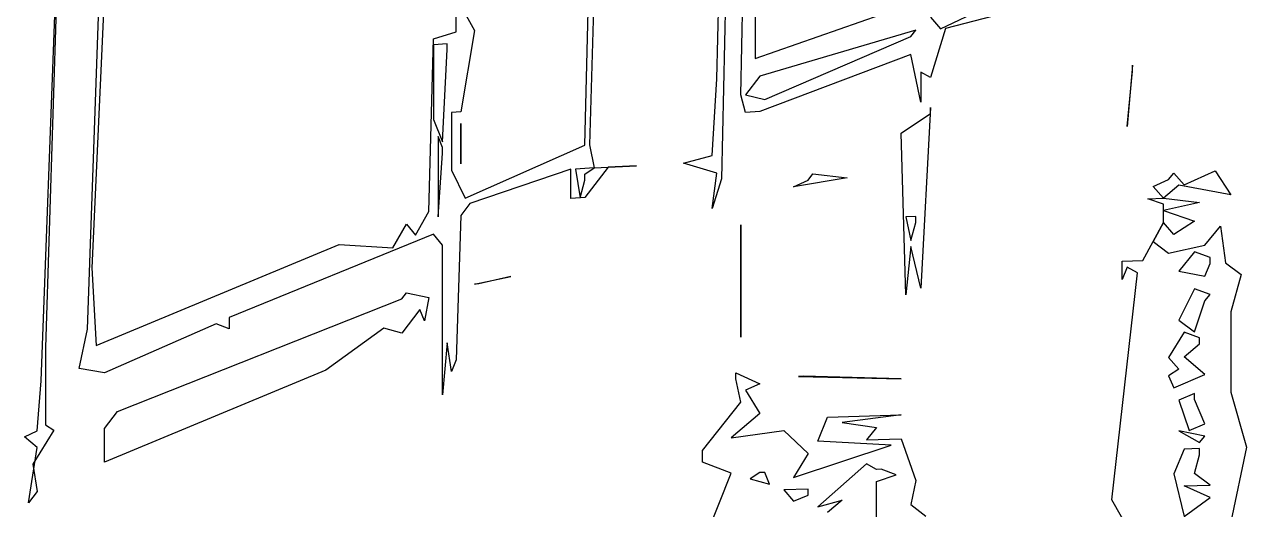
# Model space of a CAD drawing. Extents: x -13044 to 47959, y -15328 to 42462.
# Drawn here: x -12904 to -2662, y -6020 to -1956 of the extents above; entities that cross this region are included whole.
import ezdxf

# ---------------------------------------------------------------- set-up
doc = ezdxf.new("R2010")
doc.units = 0

msp = doc.modelspace()

# ---------------------------------------------------------------- linework, layer by layer
for p, q in [((-6659.8359, 14981.2146), (-7061.4666, -3248.1959)), ((-6659.8359, 14981.2146, 2932.2917), (-7061.4666, -3248.1959, 1020.8333)), ((-7101.4377, -2410.9315), (-6659.8359, 14931.6015)), ((-7101.4377, -2410.9315, 1109.375), (-6659.8359, 14931.6015, 2927.0833)), ((-7657.4087, 14829.6841), (-8167.6818, -2965.4726)), ((-7657.4087, 14829.6841, 2942.7083), (-8167.6818, -2965.4726, 1057.2917)), ((-12763.0383, -4941.87), (-12160.7056, 11318.0613)), ((-12763.0383, -4941.87, 864.5833), (-12160.7056, 11318.0613, 2677.0833)), ((-12374.2513, -4508.5259), (-11910.2354, 8987.6616)), ((-12374.2513, -4508.5259, 911.4583), (-11910.2354, 8987.6616, 2411.4583)), ((-8206.6977, -2967.6967), (-7932.8809, 8791.0242)), ((-8206.6977, -2967.6967, 1057.2917), (-7932.8809, 8791.0242, 2307.2917)), ((-6901.234, -2546.8947), (-6700.1567, 6292.6102)), ((-6901.234, -2546.8947, 1093.75), (-6700.1567, 6292.6102, 2020.8333)), ((-6780.6928, 334.2288), (-6780.6928, -2242.2807)), ((-6780.6928, 334.2288, 1395.8333), (-6780.6928, -2242.2807, 1125)), ((-12196.3696, -863.1002), (-12338.7333, -3994.8304)), ((-12196.3696, -863.1002, 1317.7083), (-12338.7333, -3994.8304, 968.75)), ((-12622.0654, -1316.5024), (-12727.8382, -4662.4317)), ((-12622.0654, -1316.5024, 1270.8333), (-12727.8382, -4662.4317, 895.8333)), ((-9285.7059, -2016.936), (-9285.7059, -1727.7163)), ((-9285.7059, -1727.7163), (-9133.1336, -2006.5184)), ((-9285.7059, -2016.936, 1166.6667), (-9285.7059, -1727.7163, 1197.9167)), ((-9285.7059, -1727.7163, 1197.9167), (-9133.1336, -2006.5184, 1166.6667)), ((-5226.086, -1991.6614), (-4850.1873, -1815.25)), ((-5226.086, -1991.6614, 1140.625), (-4850.1873, -1815.25, 1156.25)), ((-4386.6456, -1784.0973), (-5184.4677, -1988.9314)), ((-4386.6456, -1784.0973, 1156.25), (-5184.4677, -1988.9314, 1140.625)), ((-6780.6928, -2242.2807), (-5722.6431, -1873.8841)), ((-6780.6928, -2242.2807, 1125), (-5722.6431, -1873.8841, 1156.25)), ((-5309.2121, -1896.4374), (-5226.086, -1991.6614)), ((-5309.2121, -1896.4374, 1151.0417), (-5226.086, -1991.6614, 1140.625)), ((-9475.6948, -2078.0096), (-9285.7059, -2016.936)), ((-9475.6948, -2078.0096, 1161.4583), (-9285.7059, -2016.936, 1166.6667)), ((-9133.1336, -2006.5184), (-9247.6114, -2689.4672)), ((-9133.1336, -2006.5184, 1166.6667), (-9247.6114, -2689.4672, 1093.75)), ((-5433.6254, -2005.2749), (-6740.4423, -2388.4149)), ((-5433.6254, -2005.2749, 1140.625), (-6740.4423, -2388.4149, 1109.375)), ((-5475.0232, -2058.2397), (-5433.6254, -2005.2749)), ((-5475.0232, -2058.2397, 1135.4167), (-5433.6254, -2005.2749, 1140.625)), ((-5184.4677, -1988.9314), (-5309.2121, -2399.8206)), ((-5184.4677, -1988.9314, 1140.625), (-5309.2121, -2399.8206, 1098.9583)), ((-9513.5962, -3523.005), (-9475.6948, -2078.0096)), ((-9513.5962, -3523.005, 1005.2083), (-9475.6948, -2078.0096, 1161.4583)), ((-9361.7981, -2118.4564), (-9475.6948, -2126.1109)), ((-9361.7981, -2118.4564, 1156.25), (-9475.6948, -2126.1109, 1156.25)), ((-9475.6948, -2126.1109), (-9475.6948, -2751.4275)), ((-9475.6948, -2126.1109, 1156.25), (-9475.6948, -2751.4275, 1088.5417)), ((-9361.7981, -2166.6188), (-9361.7981, -2118.4564)), ((-9361.7981, -2166.6188, 1151.0417), (-9361.7981, -2118.4564, 1156.25)), ((-6700.1567, -2584.2681), (-5475.0232, -2058.2397)), ((-6700.1567, -2584.2681, 1088.5417), (-5475.0232, -2058.2397, 1135.4167)), ((-9399.7959, -2939.4245), (-9361.7981, -2166.6188)), ((-9399.7959, -2939.4245, 1067.7083), (-9361.7981, -2166.6188, 1151.0417)), ((-5475.0232, -2208.9876), (-6740.4423, -2685.8341)), ((-5475.0232, -2208.9876, 1119.7917), (-6740.4423, -2685.8341, 1078.125)), ((-5392.191, -2606.0822), (-5475.0232, -2208.9876)), ((-5392.191, -2606.0822, 1078.125), (-5475.0232, -2208.9876, 1119.7917)), ((-5309.2121, -2399.8206), (-5392.191, -2354.6134)), ((-5392.191, -2354.6134), (-5392.191, -2606.0822)), ((-5309.2121, -2399.8206, 1098.9583), (-5392.191, -2354.6134, 1104.1667)), ((-5392.191, -2354.6134, 1104.1667), (-5392.191, -2606.0822, 1078.125)), ((-3618.204, -2296.1622), (-3661.2223, -2811.0306)), ((-3618.204, -2296.1622, 1098.9583), (-3661.2223, -2811.0306, 1046.875)), ((-3661.2223, -2811.0306), (-3618.204, -2347.4084)), ((-3661.2223, -2811.0306, 1046.875), (-3618.204, -2347.4084, 1093.75)), ((-3618.204, -2347.4084), (-3618.204, -2296.1622)), ((-3618.204, -2347.4084, 1093.75), (-3618.204, -2296.1622, 1098.9583)), ((-7141.3741, -3055.0323), (-7101.4377, -2410.9315)), ((-7141.3741, -3055.0323, 1041.6667), (-7101.4377, -2410.9315, 1109.375)), ((-6740.4423, -2388.4149), (-6861.0886, -2544.4553)), ((-6740.4423, -2388.4149, 1109.375), (-6861.0886, -2544.4553, 1093.75)), ((-6861.0886, -2692.9706), (-6901.234, -2546.8947)), ((-6861.0886, -2692.9706, 1078.125), (-6901.234, -2546.8947, 1093.75)), ((-6861.0886, -2544.4553), (-6700.1567, -2584.2681)), ((-6861.0886, -2544.4553, 1093.75), (-6700.1567, -2584.2681, 1088.5417)), ((-5309.2121, -2651.5121), (-5392.191, -4165.1889)), ((-5309.2121, -2651.5121, 1072.9167), (-5392.191, -4165.1889, 916.6667)), ((-5309.2121, -2701.8505), (-5309.2121, -2651.5121)), ((-5309.2121, -2701.8505, 1067.7083), (-5309.2121, -2651.5121, 1072.9167)), ((-9475.6948, -2751.4275), (-9399.7959, -2939.4245)), ((-9475.6948, -2751.4275, 1088.5417), (-9399.7959, -2939.4245, 1067.7083)), ((-9247.6114, -2689.4672), (-9323.7682, -2694.0947)), ((-9247.6114, -2689.4672, 1093.75), (-9323.7682, -2694.0947, 1093.75)), ((-9323.7682, -2694.0947), (-9323.7682, -3175.9232)), ((-9323.7682, -2694.0947, 1093.75), (-9323.7682, -3175.9232, 1041.6667)), ((-6740.4423, -2685.8341), (-6861.0886, -2692.9706)), ((-6740.4423, -2685.8341, 1078.125), (-6861.0886, -2692.9706, 1078.125)), ((-5557.709, -2866.8974), (-5309.2121, -2701.8505)), ((-5557.709, -2866.8974, 1052.0833), (-5309.2121, -2701.8505, 1067.7083)), ((-9247.6114, -2785.9147), (-9247.6114, -3123.4809)), ((-9247.6114, -2834.1384), (-9247.6114, -2785.9147)), ((-9247.6114, -2785.9147, 1083.3333), (-9247.6114, -3123.4809, 1046.875)), ((-9247.6114, -2834.1384, 1078.125), (-9247.6114, -2785.9147, 1083.3333)), ((-9247.6114, -3123.4809), (-9247.6114, -2834.1384)), ((-9247.6114, -3123.4809, 1046.875), (-9247.6114, -2834.1384, 1078.125)), ((-5516.3844, -4220.6951), (-5557.709, -2866.8974)), ((-5516.3844, -4220.6951, 911.4583), (-5557.709, -2866.8974, 1052.0833)), ((-9399.7959, -2987.5666), (-9437.7614, -2893.5079)), ((-9437.7614, -2893.5079), (-9437.7614, -3567.2109)), ((-9399.7959, -2987.5666, 1062.5), (-9437.7614, -2893.5079, 1072.9167)), ((-9437.7614, -2893.5079, 1072.9167), (-9437.7614, -3567.2109, 1000)), ((-9209.4846, -3410.8137), (-8206.6977, -2967.6967)), ((-9209.4846, -3410.8137, 1015.625), (-8206.6977, -2967.6967, 1057.2917)), ((-8167.6818, -2965.4726), (-8128.6324, -3158.5447)), ((-8167.6818, -2965.4726, 1057.2917), (-8128.6324, -3158.5447, 1036.4583)), ((-9437.7614, -3567.2109), (-9399.7959, -3035.7086)), ((-9437.7614, -3567.2109, 1000), (-9399.7959, -3035.7086, 1057.2917)), ((-9399.7959, -3035.7086), (-9399.7959, -2987.5666)), ((-9399.7959, -3035.7086, 1057.2917), (-9399.7959, -2987.5666, 1062.5)), ((-7380.266, -3117.4917), (-7141.3741, -3055.0323)), ((-7380.266, -3117.4917, 1036.4583), (-7141.3741, -3055.0323, 1041.6667)), ((-8323.5447, -3169.237), (-9171.3253, -3457.067)), ((-8323.5447, -3169.237, 1036.4583), (-9171.3253, -3457.067, 1010.4167)), ((-8323.5447, -3412.8364), (-8323.5447, -3169.237)), ((-8323.5447, -3412.8364, 1010.4167), (-8323.5447, -3169.237, 1036.4583)), ((-8128.6324, -3158.5447), (-8284.6291, -3167.1022)), ((-8128.6324, -3158.5447, 1036.4583), (-8284.6291, -3167.1022, 1036.4583)), ((-8284.6291, -3167.1022), (-8245.6801, -3408.774)), ((-8284.6291, -3167.1022, 1036.4583), (-8245.6801, -3408.774, 1010.4167)), ((-8011.2825, -3152.1073), (-8206.6977, -3406.7402)), ((-8011.2825, -3152.1073, 1036.4583), (-8206.6977, -3406.7402, 1010.4167)), ((-8206.6977, -3211.6098), (-8128.6324, -3158.5447)), ((-8206.6977, -3211.6098, 1031.25), (-8128.6324, -3158.5447, 1036.4583)), ((-8128.6324, -3158.5447), (-7775.6718, -3139.1824)), ((-8128.6324, -3158.5447, 1036.4583), (-7775.6718, -3139.1824, 1036.4583)), ((-7775.6718, -3139.1824), (-8011.2825, -3152.1073)), ((-7775.6718, -3139.1824, 1036.4583), (-8011.2825, -3152.1073, 1036.4583)), ((-7101.4377, -3200.9482), (-7380.266, -3117.4917)), ((-7101.4377, -3200.9482, 1026.0417), (-7380.266, -3117.4917, 1036.4583)), ((-9323.7682, -3175.9232), (-9209.4846, -3410.8137)), ((-9323.7682, -3175.9232, 1041.6667), (-9209.4846, -3410.8137, 1015.625)), ((-8245.6801, -3408.774), (-8206.6977, -3260.3924)), ((-8245.6801, -3408.774, 1010.4167), (-8206.6977, -3260.3924, 1026.0417)), ((-8206.6977, -3260.3924), (-8206.6977, -3211.6098)), ((-8206.6977, -3260.3924, 1026.0417), (-8206.6977, -3211.6098, 1031.25)), ((-7141.3741, -3499.2237), (-7101.4377, -3200.9482)), ((-7141.3741, -3499.2237, 994.7917), (-7101.4377, -3200.9482, 1026.0417)), ((-7061.4666, -3248.1959), (-7141.3741, -3499.2237)), ((-7061.4666, -3248.1959, 1020.8333), (-7141.3741, -3499.2237, 994.7917)), ((-6009.882, -3242.1653), (-6457.7028, -3315.4913)), ((-6009.882, -3242.1653, 1015.625), (-6457.7028, -3315.4913, 1010.4167)), ((-6457.7028, -3315.4913), (-6335.9978, -3259.3546)), ((-6457.7028, -3315.4913, 1010.4167), (-6335.9978, -3259.3546, 1015.625)), ((-6335.9978, -3259.3546), (-6295.3584, -3207.4037)), ((-6335.9978, -3259.3546, 1015.625), (-6295.3584, -3207.4037, 1020.8333)), ((-6295.3584, -3207.4037), (-6009.882, -3242.1653)), ((-6295.3584, -3207.4037, 1020.8333), (-6009.882, -3242.1653, 1015.625)), ((-3445.7422, -3312.367), (-3315.9862, -3254.3979)), ((-3445.7422, -3312.367, 994.7917), (-3315.9862, -3254.3979, 1000)), ((-3315.9862, -3254.3979), (-3272.6559, -3200.752)), ((-3315.9862, -3254.3979, 1000), (-3272.6559, -3200.752, 1005.2083)), ((-3272.6559, -3200.752), (-3185.8776, -3299.2279)), ((-3272.6559, -3200.752, 1005.2083), (-3185.8776, -3299.2279, 994.7917)), ((-3185.8776, -3299.2279), (-2924.5968, -3182.7799)), ((-3185.8776, -3299.2279, 994.7917), (-2924.5968, -3182.7799, 1005.2083)), ((-2924.5968, -3182.7799), (-2793.4216, -3382.7629)), ((-2924.5968, -3182.7799, 1005.2083), (-2793.4216, -3382.7629, 984.375)), ((-3359.2773, -3410.7658), (-3445.7422, -3312.367)), ((-3359.2773, -3410.7658, 984.375), (-3445.7422, -3312.367, 994.7917)), ((-3229.2864, -3301.4227), (-3359.2773, -3410.7658)), ((-3229.2864, -3301.4227, 994.7917), (-3359.2773, -3410.7658, 984.375)), ((-2793.4216, -3382.7629), (-3229.2864, -3301.4227)), ((-2793.4216, -3382.7629, 984.375), (-3229.2864, -3301.4227, 994.7917)), ((-9171.3253, -3457.067), (-9247.6114, -3557.4945)), ((-9171.3253, -3457.067, 1010.4167), (-9247.6114, -3557.4945, 1000)), ((-8206.6977, -3406.7402), (-8323.5447, -3412.8364)), ((-8206.6977, -3406.7402, 1010.4167), (-8323.5447, -3412.8364, 1010.4167)), ((-3488.916, -3417.1813), (-3359.2773, -3410.7658)), ((-3488.916, -3417.1813, 984.375), (-3359.2773, -3410.7658, 984.375)), ((-3359.2773, -3462.151), (-3488.916, -3417.1813)), ((-3359.2773, -3462.151, 979.1667), (-3488.916, -3417.1813, 984.375)), ((-3359.2773, -3410.7658), (-3055.415, -3447.2767)), ((-3359.2773, -3410.7658, 984.375), (-3055.415, -3447.2767, 979.1667)), ((-3055.415, -3447.2767), (-3359.2773, -3513.5363)), ((-3055.415, -3447.2767, 979.1667), (-3359.2773, -3513.5363, 973.9583)), ((-3359.2773, -3616.3068), (-3359.2773, -3462.151)), ((-3359.2773, -3616.3068, 963.5417), (-3359.2773, -3462.151, 979.1667)), ((-9627.108, -3720.9461), (-9513.5962, -3523.005)), ((-9627.108, -3720.9461, 984.375), (-9513.5962, -3523.005, 1005.2083)), ((-9247.6114, -3557.4945), (-9285.7059, -4764.5232)), ((-9247.6114, -3557.4945, 1000), (-9285.7059, -4764.5232, 869.7917)), ((-5433.6254, -3563.6919), (-5516.3844, -3567.7431)), ((-5433.6254, -3563.6919, 979.1667), (-5516.3844, -3567.7431, 979.1667)), ((-5516.3844, -3567.7431), (-5475.0232, -3766.7156)), ((-5516.3844, -3567.7431, 979.1667), (-5475.0232, -3766.7156, 958.3333)), ((-5433.6254, -3613.9635), (-5433.6254, -3563.6919)), ((-5433.6254, -3613.9635, 973.9583), (-5433.6254, -3563.6919, 979.1667)), ((-3359.2773, -3513.5363), (-3098.942, -3603.9825)), ((-3359.2773, -3513.5363, 973.9583), (-3098.942, -3603.9825, 963.5417)), ((-9815.6562, -3826.1144), (-9702.6228, -3628.7243)), ((-9815.6562, -3826.1144, 973.9583), (-9702.6228, -3628.7243, 994.7917)), ((-9702.6228, -3628.7243), (-9627.108, -3720.9461)), ((-9702.6228, -3628.7243, 994.7917), (-9627.108, -3720.9461, 984.375)), ((-6901.234, -3635.5325), (-6901.234, -4575.7197)), ((-6901.234, -3685.016), (-6901.234, -3635.5325)), ((-6901.234, -3635.5325, 979.1667), (-6901.234, -4575.7197, 880.2083)), ((-6901.234, -3685.016, 973.9583), (-6901.234, -3635.5325, 979.1667)), ((-6901.234, -4575.7197), (-6901.234, -3685.016)), ((-6901.234, -4575.7197, 880.2083), (-6901.234, -3685.016, 973.9583)), ((-5475.0232, -3766.7156), (-5433.6254, -3613.9635)), ((-5475.0232, -3766.7156, 958.3333), (-5433.6254, -3613.9635, 973.9583)), ((-3532.0509, -3932.2409), (-3359.2773, -3616.3068)), ((-3532.0509, -3932.2409, 932.2917), (-3359.2773, -3616.3068, 963.5417)), ((-3359.2773, -3616.3068), (-3445.7422, -3774.4166)), ((-3359.2773, -3616.3068, 963.5417), (-3445.7422, -3774.4166, 947.9167)), ((-3272.6559, -3715.0697), (-3359.2773, -3616.3068)), ((-3272.6559, -3715.0697, 953.125), (-3359.2773, -3616.3068, 963.5417)), ((-3098.942, -3603.9825), (-3272.6559, -3715.0697)), ((-3098.942, -3603.9825, 963.5417), (-3272.6559, -3715.0697, 953.125)), ((-3011.8485, -3806.1467), (-2880.9115, -3645.3031)), ((-3011.8485, -3806.1467, 942.7083), (-2880.9115, -3645.3031, 958.3333)), ((-2880.9115, -3645.3031), (-2837.1864, -3953.2501)), ((-2880.9115, -3645.3031, 958.3333), (-2837.1864, -3953.2501, 927.0833)), ((-9475.6948, -3713.453), (-11186.5846, -4411.4958)), ((-9475.6948, -3713.453, 984.375), (-11186.5846, -4411.4958, 916.6667)), ((-9399.7959, -3805.981), (-9475.6948, -3713.453)), ((-9399.7959, -3805.981, 973.9583), (-9475.6948, -3713.453, 984.375)), ((-3445.7422, -3774.4166), (-3315.9862, -3871.2999)), ((-3445.7422, -3774.4166, 947.9167), (-3315.9862, -3871.2999, 937.5)), ((-12303.1861, -4645.2927), (-10264.9448, -3800.1887)), ((-12303.1861, -4645.2927, 895.8333), (-10264.9448, -3800.1887, 979.1667)), ((-10264.9448, -3800.1887), (-9815.6562, -3826.1144)), ((-10264.9448, -3800.1887, 979.1667), (-9815.6562, -3826.1144, 973.9583)), ((-9399.7959, -5057.6737), (-9399.7959, -3805.981)), ((-9399.7959, -5057.6737, 838.5417), (-9399.7959, -3805.981, 973.9583)), ((-5475.0232, -3816.9648), (-5516.3844, -4220.6951)), ((-5475.0232, -3816.9648, 953.125), (-5516.3844, -4220.6951, 911.4583)), ((-5392.191, -4165.1889), (-5475.0232, -3816.9648)), ((-5392.191, -4165.1889, 916.6667), (-5475.0232, -3816.9648, 953.125)), ((-3315.9862, -3871.2999), (-3011.8485, -3806.1467)), ((-3315.9862, -3871.2999, 937.5), (-3011.8485, -3806.1467, 942.7083)), ((-3098.942, -3861.6077), (-3229.2864, -4021.7935)), ((-3098.942, -3861.6077, 937.5), (-3229.2864, -4021.7935, 921.875)), ((-2968.2424, -3907.3665), (-3098.942, -3861.6077)), ((-2968.2424, -3907.3665, 932.2917), (-3098.942, -3861.6077, 937.5)), ((-3704.2018, -3939.836), (-3532.0509, -3932.2409)), ((-3704.2018, -3939.836, 932.2917), (-3532.0509, -3932.2409, 932.2917)), ((-3704.2018, -4093.4362), (-3704.2018, -3939.836)), ((-3704.2018, -4093.4362, 916.6667), (-3704.2018, -3939.836, 932.2917)), ((-3661.2223, -3989.1629), (-3704.2018, -4093.4362)), ((-3661.2223, -3989.1629, 927.0833), (-3704.2018, -4093.4362, 916.6667)), ((-3575.1469, -4036.681), (-3661.2223, -3989.1629)), ((-3575.1469, -4036.681, 921.875), (-3661.2223, -3989.1629, 927.0833)), ((-3011.8485, -4064.0057), (-2968.2424, -3958.9617)), ((-3011.8485, -4064.0057, 916.6667), (-2968.2424, -3958.9617, 927.0833)), ((-2968.2424, -3958.9617), (-2968.2424, -3907.3665)), ((-2968.2424, -3958.9617, 927.0833), (-2968.2424, -3907.3665, 932.2917)), ((-2837.1864, -3953.2501), (-2705.7724, -4050.9951)), ((-2837.1864, -3953.2501, 927.0833), (-2705.7724, -4050.9951, 916.6667)), ((-12338.7333, -3994.8304), (-12303.1861, -4645.2927)), ((-12338.7333, -3994.8304, 968.75), (-12303.1861, -4645.2927, 895.8333)), ((-9133.1336, -4131.0673), (-8826.428, -4068.9213)), ((-9133.1336, -4131.0673, 937.5), (-8826.428, -4068.9213, 942.7083)), ((-8826.428, -4068.9213), (-9094.9095, -4129.3604)), ((-8826.428, -4068.9213, 942.7083), (-9094.9095, -4129.3604, 937.5)), ((-3790.0448, -5938.6283), (-3575.1469, -4036.681)), ((-3790.0448, -5938.6283, 729.1667), (-3575.1469, -4036.681, 921.875)), ((-3229.2864, -4021.7935), (-3011.8485, -4064.0057)), ((-3229.2864, -4021.7935, 921.875), (-3011.8485, -4064.0057, 916.6667)), ((-2705.7724, -4050.9951), (-2793.4216, -4364.8553)), ((-2705.7724, -4050.9951, 916.6667), (-2793.4216, -4364.8553, 885.4167)), ((-9094.9095, -4129.3604), (-9133.1336, -4131.0673)), ((-9094.9095, -4129.3604, 937.5), (-9133.1336, -4131.0673, 937.5)), ((-3098.942, -4170.758), (-3229.2864, -4433.4339)), ((-3098.942, -4170.758, 906.25), (-3229.2864, -4433.4339, 880.2083)), ((-2968.2424, -4216.9378), (-3098.942, -4170.758)), ((-2968.2424, -4216.9378, 901.0417), (-3098.942, -4170.758, 906.25)), ((-12125.0123, -5198.2475), (-9740.3324, -4254.1004)), ((-12125.0123, -5198.2475, 833.3333), (-9740.3324, -4254.1004, 927.0833)), ((-9740.3324, -4254.1004), (-9702.6228, -4204.4775)), ((-9740.3324, -4254.1004, 927.0833), (-9702.6228, -4204.4775, 932.2917)), ((-9702.6228, -4204.4775), (-9513.5962, -4244.2189)), ((-9702.6228, -4204.4775, 932.2917), (-9513.5962, -4244.2189, 927.0833)), ((-9513.5962, -4244.2189), (-9551.4654, -4438.1117)), ((-9513.5962, -4244.2189, 927.0833), (-9551.4654, -4438.1117, 906.25)), ((-3098.942, -4531.4332), (-3011.8485, -4270.2929)), ((-3098.942, -4531.4332, 869.7917), (-3011.8485, -4270.2929, 895.8333)), ((-3011.8485, -4270.2929), (-2968.2424, -4216.9378)), ((-3011.8485, -4270.2929, 895.8333), (-2968.2424, -4216.9378, 901.0417)), ((-9589.3027, -4343.5989), (-9740.3324, -4541.8555)), ((-9589.3027, -4343.5989, 916.6667), (-9740.3324, -4541.8555, 895.8333)), ((-9551.4654, -4438.1117), (-9589.3027, -4343.5989)), ((-9551.4654, -4438.1117, 906.25), (-9589.3027, -4343.5989, 916.6667)), ((-2793.4216, -4364.8553), (-2793.4216, -5036.8133)), ((-2793.4216, -4364.8553, 885.4167), (-2793.4216, -5036.8133, 817.7083)), ((-11295.8974, -4463.2664), (-12232.0043, -4875.5267)), ((-11295.8974, -4463.2664, 911.4583), (-12232.0043, -4875.5267, 869.7917)), ((-11186.5846, -4505.8611), (-11295.8974, -4463.2664)), ((-11186.5846, -4505.8611, 906.25), (-11295.8974, -4463.2664, 911.4583)), ((-11186.5846, -4411.4958), (-11186.5846, -4505.8611)), ((-11186.5846, -4411.4958, 916.6667), (-11186.5846, -4505.8611, 906.25)), ((-9890.8531, -4500.0522), (-10376.561, -4853.2394)), ((-9890.8531, -4500.0522, 901.0417), (-10376.561, -4853.2394, 864.5833)), ((-9740.3324, -4541.8555), (-9890.8531, -4500.0522)), ((-9740.3324, -4541.8555, 895.8333), (-9890.8531, -4500.0522, 901.0417)), ((-3229.2864, -4433.4339), (-3098.942, -4531.4332)), ((-3229.2864, -4433.4339, 880.2083), (-3098.942, -4531.4332, 869.7917)), ((-12445.2002, -4837.0521), (-12374.2513, -4508.5259)), ((-12445.2002, -4837.0521, 875), (-12374.2513, -4508.5259, 911.4583)), ((-3185.8776, -4534.7086), (-3315.9862, -4745.2445)), ((-3185.8776, -4534.7086, 869.7917), (-3315.9862, -4745.2445, 848.9583)), ((-3055.415, -4581.3417), (-3185.8776, -4534.7086)), ((-3055.415, -4581.3417, 864.5833), (-3185.8776, -4534.7086, 869.7917)), ((-3055.415, -4632.8901), (-3055.415, -4581.3417)), ((-3055.415, -4632.8901, 859.375), (-3055.415, -4581.3417, 864.5833)), ((-12727.8382, -4662.4317), (-12727.8382, -5311.4039)), ((-12727.8382, -4662.4317, 895.8333), (-12727.8382, -5311.4039, 822.9167)), ((-9361.7981, -4622.9027), (-9399.7959, -5057.6737)), ((-9361.7981, -4622.9027, 885.4167), (-9399.7959, -5057.6737, 838.5417)), ((-9323.7682, -4862.3229), (-9361.7981, -4622.9027)), ((-9323.7682, -4862.3229, 859.375), (-9361.7981, -4622.9027, 885.4167)), ((-3185.8776, -4740.622), (-3055.415, -4632.8901)), ((-3185.8776, -4740.622, 848.9583), (-3055.415, -4632.8901, 859.375)), ((-9285.7059, -4764.5232), (-9323.7682, -4862.3229)), ((-9285.7059, -4764.5232, 869.7917), (-9323.7682, -4862.3229, 859.375)), ((-3315.9862, -4745.2445), (-3229.2864, -4845.0744)), ((-3315.9862, -4745.2445, 848.9583), (-3229.2864, -4845.0744, 838.5417)), ((-3011.8485, -4889.1545), (-3185.8776, -4740.622)), ((-3011.8485, -4889.1545, 833.3333), (-3185.8776, -4740.622, 848.9583)), ((-12232.0043, -4875.5267), (-12445.2002, -4837.0521)), ((-12232.0043, -4875.5267, 869.7917), (-12445.2002, -4837.0521, 875)), ((-10376.561, -4853.2394), (-12232.0043, -5621.4687)), ((-10376.561, -4853.2394, 864.5833), (-12232.0043, -5621.4687, 786.4583)), ((-6941.3444, -4874.046), (-6740.4423, -4966.0481)), ((-6941.3444, -4923.508), (-6941.3444, -4874.046)), ((-6941.3444, -4874.046, 848.9583), (-6740.4423, -4966.0481, 838.5417)), ((-6941.3444, -4923.508, 843.75), (-6941.3444, -4874.046, 848.9583)), ((-6376.6017, -4903.7471), (-6417.17, -4905.1666)), ((-6376.6017, -4903.7471, 843.75), (-6417.17, -4905.1666, 843.75)), ((-6417.17, -4905.1666), (-5557.709, -4925.2981)), ((-6417.17, -4905.1666, 843.75), (-5557.709, -4925.2981, 838.5417)), ((-5557.709, -4925.2981), (-6376.6017, -4903.7471)), ((-5557.709, -4925.2981, 838.5417), (-6376.6017, -4903.7471, 843.75)), ((-3229.2864, -4845.0744), (-3315.9862, -4899.47)), ((-3229.2864, -4845.0744, 838.5417), (-3315.9862, -4899.47, 833.3333)), ((-3315.9862, -4899.47), (-3272.6559, -5000.8639)), ((-3315.9862, -4899.47, 833.3333), (-3272.6559, -5000.8639, 822.9167)), ((-3272.6559, -5000.8639), (-3011.8485, -4889.1545)), ((-3272.6559, -5000.8639, 822.9167), (-3011.8485, -4889.1545, 833.3333)), ((-12798.2098, -5360.0326), (-12763.0383, -4941.87)), ((-12798.2098, -5360.0326, 817.7083), (-12763.0383, -4941.87, 864.5833)), ((-6901.234, -5120.0387), (-6941.3444, -4923.508)), ((-6901.234, -5120.0387, 822.9167), (-6941.3444, -4923.508, 843.75)), ((-6740.4423, -4966.0481), (-6861.0886, -5019.71)), ((-6740.4423, -4966.0481, 838.5417), (-6861.0886, -5019.71, 833.3333)), ((-7221.1429, -5525.0397), (-6901.234, -5120.0387)), ((-7221.1429, -5525.0397, 781.25), (-6901.234, -5120.0387, 822.9167)), ((-6861.0886, -5019.71), (-6740.4423, -5213.8974)), ((-6861.0886, -5019.71, 833.3333), (-6740.4423, -5213.8974, 812.5)), ((-3098.942, -5046.6836), (-3229.2864, -5102.3496)), ((-3098.942, -5046.6836, 817.7083), (-3229.2864, -5102.3496, 812.5)), ((-3229.2864, -5102.3496), (-3142.4295, -5357.0987)), ((-3229.2864, -5102.3496, 812.5), (-3142.4295, -5357.0987, 786.4583)), ((-3098.942, -5098.2087), (-3098.942, -5046.6836)), ((-3098.942, -5098.2087, 812.5), (-3098.942, -5046.6836, 817.7083)), ((-3011.8485, -5301.7289), (-3098.942, -5098.2087)), ((-3011.8485, -5301.7289, 791.6667), (-3098.942, -5098.2087, 812.5)), ((-2793.4216, -5036.8133), (-2661.888, -5498.4012)), ((-2793.4216, -5036.8133, 817.7083), (-2661.888, -5498.4012, 770.8333)), ((-12232.0043, -5341.7405), (-12125.0123, -5198.2475)), ((-12232.0043, -5341.7405, 817.7083), (-12125.0123, -5198.2475, 833.3333)), ((-6740.4423, -5213.8974), (-6981.42, -5419.3151)), ((-6740.4423, -5213.8974, 812.5), (-6981.42, -5419.3151, 791.6667)), ((-12727.8382, -5311.4039), (-12657.3518, -5355.4819)), ((-12727.8382, -5311.4039, 822.9167), (-12657.3518, -5355.4819, 817.7083)), ((-6254.6834, -5447.6185), (-6173.2261, -5245.7517)), ((-6254.6834, -5447.6185, 786.4583), (-6173.2261, -5245.7517, 807.2917)), ((-6173.2261, -5245.7517), (-5557.709, -5226.5275)), ((-6173.2261, -5245.7517, 807.2917), (-5557.709, -5226.5275, 807.2917)), ((-5557.709, -5226.5275), (-6050.7718, -5291.8673)), ((-5557.709, -5226.5275, 807.2917), (-6050.7718, -5291.8673, 802.0833)), ((-6050.7718, -5291.8673), (-5763.7857, -5333.1523)), ((-6050.7718, -5291.8673, 802.0833), (-5763.7857, -5333.1523, 796.875)), ((-3142.4295, -5357.0987), (-3011.8485, -5301.7289)), ((-3142.4295, -5357.0987, 786.4583), (-3011.8485, -5301.7289, 791.6667)), ((-12903.5522, -5409.6966), (-12798.2098, -5360.0326)), ((-12903.5522, -5409.6966, 812.5), (-12798.2098, -5360.0326, 817.7083)), ((-12798.2098, -5498.9847), (-12903.5522, -5409.6966)), ((-12798.2098, -5498.9847, 802.0833), (-12903.5522, -5409.6966, 812.5)), ((-12657.3518, -5355.4819), (-12833.3525, -5638.9589)), ((-12657.3518, -5355.4819, 817.7083), (-12833.3525, -5638.9589, 786.4583)), ((-12232.0043, -5621.4687), (-12232.0043, -5341.7405)), ((-12232.0043, -5621.4687, 786.4583), (-12232.0043, -5341.7405, 817.7083)), ((-6981.42, -5419.3151), (-6538.6621, -5356.5216)), ((-6981.42, -5419.3151, 791.6667), (-6538.6621, -5356.5216, 796.875)), ((-6538.6621, -5356.5216), (-6335.9978, -5549.5576)), ((-6538.6621, -5356.5216, 796.875), (-6335.9978, -5549.5576, 776.0417)), ((-5763.7857, -5333.1523), (-5845.9623, -5435.7309)), ((-5763.7857, -5333.1523, 796.875), (-5845.9623, -5435.7309, 786.4583)), ((-5845.9623, -5435.7309), (-5557.709, -5427.347)), ((-5845.9623, -5435.7309, 786.4583), (-5557.709, -5427.347, 786.4583)), ((-5557.709, -5427.347), (-5433.6254, -5775.6387)), ((-5557.709, -5427.347, 786.4583), (-5433.6254, -5775.6387, 750)), ((-3011.8485, -5404.8725), (-3229.2864, -5359.6249)), ((-3229.2864, -5359.6249), (-3055.415, -5457.6647)), ((-3011.8485, -5404.8725, 781.25), (-3229.2864, -5359.6249, 786.4583)), ((-3229.2864, -5359.6249, 786.4583), (-3055.415, -5457.6647, 776.0417)), ((-3055.415, -5457.6647), (-3011.8485, -5404.8725)), ((-3055.415, -5457.6647, 776.0417), (-3011.8485, -5404.8725, 781.25)), ((-12868.4667, -5963.9378), (-12798.2098, -5498.9847)), ((-12868.4667, -5963.9378, 750), (-12798.2098, -5498.9847, 802.0833)), ((-7221.1429, -5623.6633), (-7221.1429, -5525.0397)), ((-7221.1429, -5623.6633, 770.8333), (-7221.1429, -5525.0397, 781.25)), ((-6457.7028, -5751.8534), (-5640.2488, -5479.9083)), ((-6457.7028, -5751.8534, 755.2083), (-5640.2488, -5479.9083, 781.25)), ((-5640.2488, -5479.9083), (-6254.6834, -5447.6185)), ((-5640.2488, -5479.9083, 781.25), (-6254.6834, -5447.6185, 786.4583)), ((-3185.8776, -5512.7975), (-3272.6559, -5720.9087)), ((-3185.8776, -5512.7975, 770.8333), (-3272.6559, -5720.9087, 750)), ((-3055.415, -5509.2131), (-3185.8776, -5512.7975)), ((-3055.415, -5509.2131, 770.8333), (-3185.8776, -5512.7975, 770.8333)), ((-3055.415, -5560.7615), (-3055.415, -5509.2131)), ((-3055.415, -5560.7615, 765.625), (-3055.415, -5509.2131, 770.8333)), ((-2661.888, -5498.4012), (-2793.4216, -6122.2839)), ((-2661.888, -5498.4012, 770.8333), (-2793.4216, -6122.2839, 708.3333)), ((-6981.42, -5715.9581), (-7221.1429, -5623.6633)), ((-6981.42, -5715.9581, 760.4167), (-7221.1429, -5623.6633, 770.8333)), ((-6335.9978, -5549.5576), (-6457.7028, -5751.8534)), ((-6335.9978, -5549.5576, 776.0417), (-6457.7028, -5751.8534, 755.2083)), ((-3098.942, -5716.5091), (-3055.415, -5560.7615)), ((-3098.942, -5716.5091, 750), (-3055.415, -5560.7615, 765.625)), ((-12833.3525, -5638.9589), (-12798.2098, -5869.5237)), ((-12833.3525, -5638.9589, 786.4583), (-12798.2098, -5869.5237, 760.4167)), ((-7260.9755, -6413.4039), (-6981.42, -5715.9581)), ((-7260.9755, -6413.4039, 687.5), (-6981.42, -5715.9581, 760.4167)), ((-6740.4423, -5709.5961), (-6820.9082, -5761.2471)), ((-6740.4423, -5709.5961, 760.4167), (-6820.9082, -5761.2471, 755.2083)), ((-6700.1567, -5708.5326), (-6740.4423, -5709.5961)), ((-6700.1567, -5708.5326, 760.4167), (-6740.4423, -5709.5961, 760.4167)), ((-6659.8359, -5806.6944), (-6700.1567, -5708.5326)), ((-6659.8359, -5806.6944, 750), (-6700.1567, -5708.5326, 760.4167)), ((-5845.9623, -5635.9314), (-6254.6834, -5995.756)), ((-5845.9623, -5635.9314, 765.625), (-6254.6834, -5995.756, 729.1667)), ((-5763.7857, -5683.812), (-5845.9623, -5635.9314)), ((-5763.7857, -5683.812, 760.4167), (-5845.9623, -5635.9314, 765.625)), ((-5722.6431, -5682.7258), (-5763.7857, -5683.812)), ((-5722.6431, -5682.7258, 760.4167), (-5763.7857, -5683.812, 760.4167)), ((-5763.7857, -5784.0005), (-5598.9971, -5729.6443)), ((-5763.7857, -5784.0005, 750), (-5598.9971, -5729.6443, 755.2083)), ((-5598.9971, -5729.6443), (-5722.6431, -5682.7258)), ((-5598.9971, -5729.6443, 755.2083), (-5722.6431, -5682.7258, 760.4167)), ((-3272.6559, -5720.9087), (-3185.8776, -6079.0594)), ((-3272.6559, -5720.9087, 750), (-3185.8776, -6079.0594, 713.5417)), ((-2968.2424, -5816.3894), (-3098.942, -5716.5091)), ((-2968.2424, -5816.3894, 739.5833), (-3098.942, -5716.5091, 750)), ((-6820.9082, -5761.2471), (-6659.8359, -5806.6944)), ((-6820.9082, -5761.2471, 755.2083), (-6659.8359, -5806.6944, 750)), ((-5763.7857, -6084.566), (-5763.7857, -5784.0005)), ((-5763.7857, -6084.566, 718.75), (-5763.7857, -5784.0005, 750)), ((-5433.6254, -5775.6387), (-5475.0232, -5977.6843)), ((-5433.6254, -5775.6387, 750), (-5475.0232, -5977.6843, 729.1667)), ((-3185.8776, -5821.6676), (-2968.2424, -5816.3894)), ((-3185.8776, -5821.6676, 739.5833), (-2968.2424, -5816.3894, 739.5833)), ((-2968.2424, -5919.5798), (-3185.8776, -5821.6676)), ((-2968.2424, -5919.5798, 729.1667), (-3185.8776, -5821.6676, 739.5833)), ((-12798.2098, -5869.5237), (-12868.4667, -5963.9378)), ((-12798.2098, -5869.5237, 760.4167), (-12868.4667, -5963.9378, 750)), ((-6335.9978, -5848.2797), (-6538.6621, -5853.3037)), ((-6335.9978, -5848.2797, 744.7917), (-6538.6621, -5853.3037, 744.7917)), ((-6538.6621, -5853.3037), (-6457.7028, -5950.7401)), ((-6538.6621, -5853.3037, 744.7917), (-6457.7028, -5950.7401, 734.375)), ((-6457.7028, -5950.7401), (-6335.9978, -5898.0667)), ((-6457.7028, -5950.7401, 734.375), (-6335.9978, -5898.0667, 739.5833)), ((-6335.9978, -5898.0667), (-6335.9978, -5848.2797)), ((-6335.9978, -5898.0667, 739.5833), (-6335.9978, -5848.2797, 744.7917)), ((-3618.204, -6242.1227), (-3790.0448, -5938.6283)), ((-3618.204, -6242.1227, 697.9167), (-3790.0448, -5938.6283, 729.1667)), ((-3185.8776, -6079.0594), (-2968.2424, -5919.5798)), ((-3185.8776, -6079.0594, 713.5417), (-2968.2424, -5919.5798, 729.1667)), ((-6254.6834, -5995.756), (-6050.7718, -5941.0894)), ((-6254.6834, -5995.756, 729.1667), (-6050.7718, -5941.0894, 734.375)), ((-6050.7718, -5941.0894), (-6173.2261, -6043.7423)), ((-6050.7718, -5941.0894, 734.375), (-6173.2261, -6043.7423, 723.9583)), ((-5475.0232, -5977.6843), (-5350.7199, -6075.4351)), ((-5475.0232, -5977.6843, 729.1667), (-5350.7199, -6075.4351, 718.75))]:
    msp.add_line(p, q)

doc.saveas('drawing.dxf')
